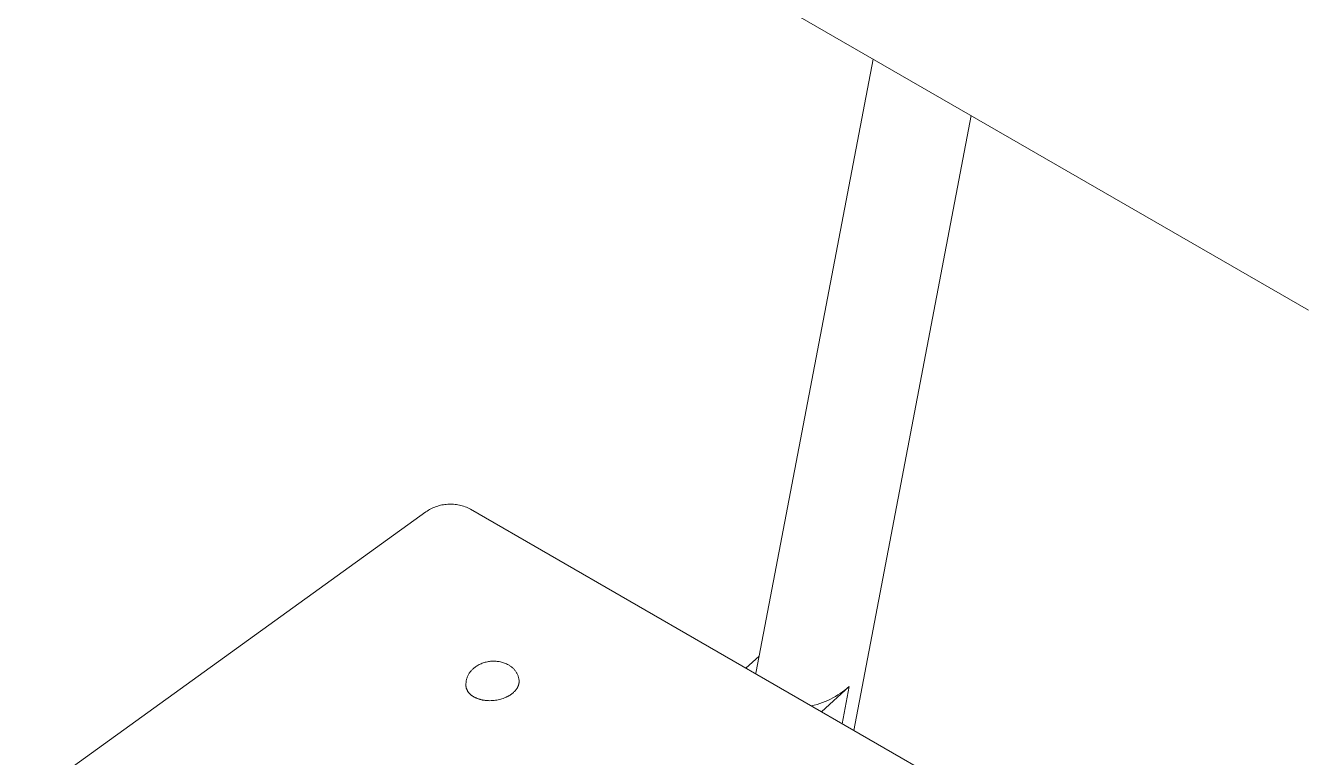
# Model space of a CAD drawing. Header units: millimetres. Extents: x -779 to 3049, y 55 to 2500.
# Drawn here: x 2376.1 to 2735.9, y 1987.8 to 2193.1 of the extents above; entities that cross this region are included whole.
import ezdxf

# ---------------------------------------------------------------- set-up
doc = ezdxf.new("R2010")
doc.units = ezdxf.units.MM
doc.layers.add('ZANO_R', color=7, linetype='Continuous', lineweight=0)

msp = doc.modelspace()

# ---------------------------------------------------------------- linework, layer by layer
at = {"layer": 'ZANO_R'}
for p, q in [((2735.9, 2113.24), (2530.87, 2231.62)), ((2581.03, 2011.88), (2613.8, 2183.74)), ((2641.31, 2167.86), (2608.42, 1995.36)), ((2490.53, 2057.89), (2490.91, 2058.05)), ((2490.91, 2058.05), (2491.3, 2058.19)), ((2491.3, 2058.19), (2491.69, 2058.32)), ((2491.69, 2058.32), (2492.08, 2058.43)), ((2492.08, 2058.43), (2492.48, 2058.53)), ((2492.48, 2058.53), (2492.88, 2058.62)), ((2492.88, 2058.62), (2493.28, 2058.69)), ((2493.28, 2058.69), (2493.69, 2058.75)), ((2493.69, 2058.75), (2494.1, 2058.8)), ((2494.1, 2058.8), (2494.51, 2058.83)), ((2494.51, 2058.83), (2494.92, 2058.85)), ((2494.92, 2058.85), (2495.33, 2058.86)), ((2495.33, 2058.86), (2495.74, 2058.85)), ((2495.74, 2058.85), (2496.15, 2058.82)), ((2496.15, 2058.82), (2496.56, 2058.78)), ((2496.56, 2058.78), (2496.96, 2058.73)), ((2496.96, 2058.73), (2497.37, 2058.67)), ((2497.37, 2058.67), (2497.77, 2058.59)), ((2497.77, 2058.59), (2498.17, 2058.49)), ((2498.17, 2058.49), (2498.57, 2058.39)), ((2498.57, 2058.39), (2498.96, 2058.27)), ((2498.96, 2058.27), (2499.35, 2058.13)), ((2499.35, 2058.13), (2499.73, 2057.99)), ((2499.73, 2057.99), (2500.11, 2057.83)), ((2376.11, 1975.69), (2488.38, 2056.7)), ((2488.38, 2056.7), (2488.72, 2056.93)), ((2488.72, 2056.93), (2489.07, 2057.15)), ((2489.07, 2057.15), (2489.42, 2057.35)), ((2489.42, 2057.35), (2489.79, 2057.55)), ((2489.79, 2057.55), (2490.16, 2057.73)), ((2490.16, 2057.73), (2490.53, 2057.89)), ((2500.11, 2057.83), (2500.48, 2057.66)), ((2500.48, 2057.66), (2500.85, 2057.47)), ((2500.85, 2057.47), (2705.89, 1939.09)), ((2578.13, 2012.85), (2581.86, 2016.24)), ((2578.13, 2012.85), (2581.86, 2016.24)), ((2500.34, 2011.09), (2500.45, 2011.26)), ((2500.34, 2011.09), (2500.45, 2011.26)), ((2500.45, 2011.26), (2500.56, 2011.44)), ((2500.45, 2011.26), (2500.56, 2011.44)), ((2500.56, 2011.44), (2500.67, 2011.61)), ((2500.56, 2011.44), (2500.67, 2011.61)), ((2500.67, 2011.61), (2500.79, 2011.78)), ((2500.67, 2011.61), (2500.79, 2011.78)), ((2500.79, 2011.78), (2500.92, 2011.94)), ((2500.79, 2011.78), (2500.92, 2011.94)), ((2500.92, 2011.94), (2501.05, 2012.1)), ((2500.92, 2011.94), (2501.05, 2012.1)), ((2501.05, 2012.1), (2501.18, 2012.25)), ((2501.05, 2012.1), (2501.18, 2012.25)), ((2501.18, 2012.25), (2501.33, 2012.4)), ((2501.18, 2012.25), (2501.33, 2012.4)), ((2501.33, 2012.4), (2501.47, 2012.54)), ((2501.33, 2012.4), (2501.47, 2012.54)), ((2501.47, 2012.54), (2501.62, 2012.68)), ((2501.47, 2012.54), (2501.62, 2012.68)), ((2501.62, 2012.68), (2501.78, 2012.81)), ((2501.62, 2012.68), (2501.78, 2012.81)), ((2501.78, 2012.81), (2501.94, 2012.94)), ((2501.78, 2012.81), (2501.94, 2012.94)), ((2501.94, 2012.94), (2502.11, 2013.06)), ((2501.94, 2012.94), (2502.11, 2013.06)), ((2502.11, 2013.06), (2502.28, 2013.18)), ((2502.11, 2013.06), (2502.28, 2013.18)), ((2502.28, 2013.18), (2502.53, 2013.35)), ((2502.28, 2013.18), (2502.53, 2013.35)), ((2502.53, 2013.35), (2502.79, 2013.52)), ((2502.53, 2013.35), (2502.79, 2013.52)), ((2502.79, 2013.52), (2503.05, 2013.67)), ((2502.79, 2013.52), (2503.05, 2013.67)), ((2503.05, 2013.67), (2503.32, 2013.82)), ((2503.05, 2013.67), (2503.32, 2013.82)), ((2503.32, 2013.82), (2503.59, 2013.95)), ((2503.32, 2013.82), (2503.59, 2013.95)), ((2503.59, 2013.95), (2503.87, 2014.08)), ((2503.59, 2013.95), (2503.87, 2014.08)), ((2503.87, 2014.08), (2504.15, 2014.2)), ((2503.87, 2014.08), (2504.15, 2014.2)), ((2504.15, 2014.2), (2504.44, 2014.3)), ((2504.15, 2014.2), (2504.44, 2014.3)), ((2504.44, 2014.3), (2504.73, 2014.4)), ((2504.44, 2014.3), (2504.73, 2014.4)), ((2504.73, 2014.4), (2505.02, 2014.49)), ((2504.73, 2014.4), (2505.02, 2014.49)), ((2505.02, 2014.49), (2505.32, 2014.56)), ((2505.02, 2014.49), (2505.32, 2014.56)), ((2505.32, 2014.56), (2505.62, 2014.63)), ((2505.32, 2014.56), (2505.62, 2014.63)), ((2505.62, 2014.63), (2505.92, 2014.68)), ((2505.62, 2014.63), (2505.92, 2014.68)), ((2505.92, 2014.68), (2506.22, 2014.73)), ((2505.92, 2014.68), (2506.22, 2014.73)), ((2506.22, 2014.73), (2506.52, 2014.76)), ((2506.22, 2014.73), (2506.52, 2014.76)), ((2506.52, 2014.76), (2506.83, 2014.79)), ((2506.52, 2014.76), (2506.83, 2014.79)), ((2506.83, 2014.79), (2507.13, 2014.8)), ((2506.83, 2014.79), (2507.13, 2014.8)), ((2507.13, 2014.8), (2507.44, 2014.8)), ((2507.13, 2014.8), (2507.44, 2014.8)), ((2507.44, 2014.8), (2507.74, 2014.79)), ((2507.44, 2014.8), (2507.74, 2014.79)), ((2507.74, 2014.79), (2508.05, 2014.78)), ((2507.74, 2014.79), (2508.05, 2014.78)), ((2508.05, 2014.78), (2508.35, 2014.75)), ((2508.05, 2014.78), (2508.35, 2014.75)), ((2508.35, 2014.75), (2508.65, 2014.71)), ((2508.35, 2014.75), (2508.65, 2014.71)), ((2508.65, 2014.71), (2508.96, 2014.66)), ((2508.65, 2014.71), (2508.96, 2014.66)), ((2508.96, 2014.66), (2509.26, 2014.6)), ((2508.96, 2014.66), (2509.26, 2014.6)), ((2509.26, 2014.6), (2509.55, 2014.53)), ((2509.26, 2014.6), (2509.55, 2014.53)), ((2509.55, 2014.53), (2509.85, 2014.44)), ((2509.55, 2014.53), (2509.85, 2014.44)), ((2509.85, 2014.44), (2510.14, 2014.35)), ((2509.85, 2014.44), (2510.14, 2014.35)), ((2510.14, 2014.35), (2510.43, 2014.25)), ((2510.14, 2014.35), (2510.43, 2014.25)), ((2510.43, 2014.25), (2510.71, 2014.14)), ((2510.43, 2014.25), (2510.71, 2014.14)), ((2510.71, 2014.14), (2510.99, 2014.02)), ((2510.71, 2014.14), (2510.99, 2014.02)), ((2510.99, 2014.02), (2511.27, 2013.89)), ((2510.99, 2014.02), (2511.27, 2013.89)), ((2511.27, 2013.89), (2511.54, 2013.75)), ((2511.27, 2013.89), (2511.54, 2013.75)), ((2511.54, 2013.75), (2511.71, 2013.65)), ((2511.54, 2013.75), (2511.71, 2013.65)), ((2511.71, 2013.65), (2511.88, 2013.55)), ((2511.71, 2013.65), (2511.88, 2013.55)), ((2511.88, 2013.55), (2512.05, 2013.44)), ((2511.88, 2013.55), (2512.05, 2013.44)), ((2512.05, 2013.44), (2512.21, 2013.32)), ((2512.05, 2013.44), (2512.21, 2013.32)), ((2512.21, 2013.32), (2512.37, 2013.2)), ((2512.21, 2013.32), (2512.37, 2013.2)), ((2512.37, 2013.2), (2512.52, 2013.08)), ((2512.37, 2013.2), (2512.53, 2013.08)), ((2512.52, 2013.08), (2512.67, 2012.95)), ((2512.53, 2013.08), (2512.68, 2012.95)), ((2512.67, 2012.95), (2512.82, 2012.81)), ((2512.68, 2012.95), (2512.82, 2012.81)), ((2512.82, 2012.81), (2512.96, 2012.67)), ((2512.82, 2012.81), (2512.96, 2012.67)), ((2512.96, 2012.67), (2513.1, 2012.53)), ((2512.96, 2012.67), (2513.1, 2012.53)), ((2513.1, 2012.53), (2513.23, 2012.38)), ((2513.1, 2012.53), (2513.23, 2012.38)), ((2513.23, 2012.38), (2513.35, 2012.22)), ((2513.23, 2012.38), (2513.35, 2012.22)), ((2513.35, 2012.22), (2513.47, 2012.06)), ((2513.35, 2012.22), (2513.47, 2012.06)), ((2513.47, 2012.06), (2513.59, 2011.9)), ((2513.47, 2012.06), (2513.59, 2011.9)), ((2513.59, 2011.9), (2513.7, 2011.73)), ((2513.59, 2011.9), (2513.7, 2011.73)), ((2513.7, 2011.73), (2513.8, 2011.56)), ((2513.7, 2011.73), (2513.8, 2011.56)), ((2513.8, 2011.56), (2513.9, 2011.39)), ((2513.8, 2011.56), (2513.9, 2011.39)), ((2513.9, 2011.39), (2513.99, 2011.21)), ((2513.9, 2011.39), (2513.99, 2011.21)), ((2580.93, 2011.24), (2580.97, 2011.55)), ((2580.93, 2011.24), (2580.97, 2011.51)), ((2580.97, 2011.55), (2581.03, 2011.86)), ((2580.97, 2011.51), (2581.01, 2011.79)), ((2499.6, 2008.33), (2499.61, 2008.54)), ((2499.6, 2008.33), (2499.61, 2008.54)), ((2499.6, 2008.13), (2499.6, 2008.33)), ((2499.6, 2008.13), (2499.6, 2008.33)), ((2499.61, 2007.92), (2499.6, 2008.13)), ((2499.61, 2007.92), (2499.6, 2008.13)), ((2499.61, 2008.54), (2499.63, 2008.74)), ((2499.61, 2008.54), (2499.63, 2008.74)), ((2499.62, 2007.72), (2499.61, 2007.92)), ((2499.62, 2007.72), (2499.61, 2007.92)), ((2499.62, 2007.72), (2499.63, 2007.66)), ((2499.62, 2007.72), (2499.63, 2007.66)), ((2499.63, 2008.74), (2499.65, 2008.95)), ((2499.63, 2008.74), (2499.65, 2008.95)), ((2499.63, 2007.66), (2499.64, 2007.61)), ((2499.63, 2007.66), (2499.64, 2007.61)), ((2499.65, 2008.95), (2499.68, 2009.15)), ((2499.65, 2008.95), (2499.68, 2009.15)), ((2499.68, 2009.15), (2499.71, 2009.35)), ((2499.68, 2009.15), (2499.71, 2009.35)), ((2499.71, 2009.35), (2499.76, 2009.56)), ((2499.71, 2009.35), (2499.76, 2009.56)), ((2499.76, 2009.56), (2499.81, 2009.76)), ((2499.76, 2009.56), (2499.81, 2009.76)), ((2499.81, 2009.76), (2499.86, 2009.95)), ((2499.81, 2009.76), (2499.86, 2009.95)), ((2499.86, 2009.95), (2499.93, 2010.15)), ((2499.86, 2009.95), (2499.93, 2010.15)), ((2499.93, 2010.15), (2500, 2010.34)), ((2499.93, 2010.15), (2500, 2010.34)), ((2500, 2010.34), (2500.07, 2010.53)), ((2500, 2010.34), (2500.07, 2010.53)), ((2500.07, 2010.53), (2500.16, 2010.72)), ((2500.07, 2010.53), (2500.16, 2010.72)), ((2500.16, 2010.72), (2500.25, 2010.9)), ((2500.16, 2010.72), (2500.25, 2010.9)), ((2500.25, 2010.9), (2500.34, 2011.09)), ((2500.25, 2010.9), (2500.34, 2011.09)), ((2513.99, 2011.21), (2514.07, 2011.03)), ((2513.99, 2011.21), (2514.07, 2011.03)), ((2514.07, 2011.03), (2514.15, 2010.85)), ((2514.07, 2011.03), (2514.15, 2010.85)), ((2514.15, 2010.85), (2514.22, 2010.66)), ((2514.15, 2010.85), (2514.22, 2010.66)), ((2514.17, 2007.6), (2514.2, 2007.67)), ((2514.17, 2007.6), (2514.2, 2007.67)), ((2514.2, 2007.67), (2514.23, 2007.73)), ((2514.2, 2007.67), (2514.23, 2007.73)), ((2514.22, 2010.66), (2514.29, 2010.48)), ((2514.22, 2010.66), (2514.29, 2010.48)), ((2514.23, 2007.73), (2514.26, 2007.8)), ((2514.23, 2007.73), (2514.26, 2007.8)), ((2514.26, 2007.8), (2514.29, 2007.87)), ((2514.26, 2007.8), (2514.29, 2007.87)), ((2514.29, 2010.48), (2514.34, 2010.29)), ((2514.29, 2010.48), (2514.35, 2010.29)), ((2514.29, 2007.87), (2514.31, 2007.94)), ((2514.29, 2007.87), (2514.31, 2007.94)), ((2514.31, 2007.94), (2514.34, 2008)), ((2514.31, 2007.94), (2514.34, 2008)), ((2514.34, 2010.29), (2514.4, 2010.09)), ((2514.34, 2008), (2514.36, 2008.07)), ((2514.34, 2008), (2514.36, 2008.07)), ((2514.35, 2010.29), (2514.4, 2010.09)), ((2514.36, 2008.07), (2514.38, 2008.14)), ((2514.36, 2008.07), (2514.38, 2008.14)), ((2514.38, 2008.14), (2514.4, 2008.21)), ((2514.38, 2008.14), (2514.4, 2008.21)), ((2514.4, 2010.09), (2514.44, 2009.9)), ((2514.4, 2010.09), (2514.44, 2009.9)), ((2514.4, 2008.21), (2514.42, 2008.27)), ((2514.4, 2008.21), (2514.42, 2008.27)), ((2514.42, 2008.27), (2514.44, 2008.34)), ((2514.42, 2008.27), (2514.44, 2008.34)), ((2514.44, 2009.9), (2514.48, 2009.71)), ((2514.44, 2009.9), (2514.48, 2009.71)), ((2514.44, 2008.34), (2514.46, 2008.41)), ((2514.44, 2008.34), (2514.46, 2008.41)), ((2514.46, 2008.41), (2514.47, 2008.48)), ((2514.46, 2008.41), (2514.47, 2008.48)), ((2514.47, 2008.48), (2514.48, 2008.55)), ((2514.47, 2008.48), (2514.48, 2008.55)), ((2514.48, 2009.71), (2514.51, 2009.51)), ((2514.48, 2009.71), (2514.51, 2009.51)), ((2514.48, 2008.55), (2514.49, 2008.62)), ((2514.48, 2008.55), (2514.49, 2008.62)), ((2514.49, 2008.62), (2514.51, 2008.69)), ((2514.49, 2008.62), (2514.51, 2008.69)), ((2514.52, 2009.44), (2514.51, 2009.51)), ((2514.52, 2009.44), (2514.51, 2009.51)), ((2514.51, 2008.76), (2514.52, 2008.82)), ((2514.51, 2008.76), (2514.52, 2008.82)), ((2514.51, 2008.69), (2514.51, 2008.76)), ((2514.51, 2008.69), (2514.51, 2008.76)), ((2514.53, 2009.37), (2514.52, 2009.44)), ((2514.53, 2009.37), (2514.52, 2009.44)), ((2514.52, 2008.82), (2514.53, 2008.89)), ((2514.52, 2008.82), (2514.53, 2008.89)), ((2514.53, 2009.31), (2514.53, 2009.37)), ((2514.53, 2009.31), (2514.53, 2009.37)), ((2514.53, 2009.24), (2514.53, 2009.31)), ((2514.53, 2009.24), (2514.53, 2009.31)), ((2514.54, 2009.17), (2514.53, 2009.24)), ((2514.54, 2009.17), (2514.53, 2009.24)), ((2514.53, 2009.03), (2514.54, 2009.1)), ((2514.53, 2009.03), (2514.54, 2009.1)), ((2514.53, 2008.96), (2514.53, 2009.03)), ((2514.53, 2008.96), (2514.53, 2009.03)), ((2514.53, 2008.89), (2514.53, 2008.96)), ((2514.53, 2008.89), (2514.53, 2008.96)), ((2514.54, 2009.1), (2514.54, 2009.17)), ((2514.54, 2009.1), (2514.54, 2009.17)), ((2599.35, 2000.6), (2607.13, 2007.73)), ((2605.13, 1997.26), (2607.13, 2007.73)), ((2607.13, 2007.73), (2606.52, 2007.21)), ((2499.64, 2007.61), (2499.65, 2007.55)), ((2499.64, 2007.61), (2499.65, 2007.55)), ((2499.65, 2007.55), (2499.66, 2007.49)), ((2499.65, 2007.55), (2499.66, 2007.49)), ((2499.66, 2007.49), (2499.67, 2007.44)), ((2499.66, 2007.49), (2499.67, 2007.44)), ((2499.67, 2007.44), (2499.68, 2007.38)), ((2499.67, 2007.44), (2499.68, 2007.38)), ((2499.68, 2007.38), (2499.69, 2007.33)), ((2499.68, 2007.38), (2499.69, 2007.33)), ((2499.69, 2007.33), (2499.71, 2007.27)), ((2499.69, 2007.33), (2499.71, 2007.27)), ((2499.71, 2007.27), (2499.72, 2007.21)), ((2499.71, 2007.27), (2499.72, 2007.21)), ((2499.72, 2007.21), (2499.74, 2007.16)), ((2499.72, 2007.21), (2499.74, 2007.16)), ((2499.74, 2007.16), (2499.76, 2007.11)), ((2499.74, 2007.16), (2499.76, 2007.11)), ((2499.76, 2007.11), (2499.78, 2007.05)), ((2499.76, 2007.11), (2499.78, 2007.05)), ((2499.78, 2007.05), (2499.82, 2006.94)), ((2499.78, 2007.05), (2499.82, 2006.94)), ((2499.82, 2006.94), (2499.86, 2006.84)), ((2499.82, 2006.94), (2499.86, 2006.84)), ((2499.86, 2006.84), (2499.91, 2006.73)), ((2499.86, 2006.84), (2499.91, 2006.73)), ((2499.91, 2006.73), (2499.96, 2006.63)), ((2499.91, 2006.73), (2499.96, 2006.63)), ((2499.96, 2006.63), (2500.01, 2006.53)), ((2499.96, 2006.63), (2500.01, 2006.53)), ((2500.01, 2006.53), (2500.07, 2006.42)), ((2500.01, 2006.53), (2500.07, 2006.42)), ((2500.07, 2006.42), (2500.13, 2006.33)), ((2500.07, 2006.42), (2500.13, 2006.33)), ((2500.13, 2006.33), (2500.2, 2006.23)), ((2500.13, 2006.33), (2500.2, 2006.23)), ((2500.2, 2006.23), (2500.26, 2006.13)), ((2500.2, 2006.23), (2500.26, 2006.13)), ((2500.26, 2006.13), (2500.33, 2006.04)), ((2500.26, 2006.13), (2500.33, 2006.04)), ((2500.33, 2006.04), (2500.41, 2005.94)), ((2500.33, 2006.04), (2500.41, 2005.94)), ((2500.41, 2005.94), (2500.49, 2005.85)), ((2500.41, 2005.94), (2500.49, 2005.85)), ((2500.49, 2005.85), (2500.57, 2005.76)), ((2500.49, 2005.85), (2500.57, 2005.76)), ((2500.57, 2005.76), (2500.65, 2005.68)), ((2500.57, 2005.76), (2500.65, 2005.68)), ((2500.65, 2005.68), (2500.73, 2005.59)), ((2500.65, 2005.68), (2500.73, 2005.59)), ((2500.73, 2005.59), (2500.82, 2005.51)), ((2500.73, 2005.59), (2500.82, 2005.51)), ((2500.82, 2005.51), (2500.91, 2005.43)), ((2500.82, 2005.51), (2500.91, 2005.43)), ((2500.91, 2005.43), (2501, 2005.35)), ((2500.91, 2005.43), (2501, 2005.35)), ((2501, 2005.35), (2501.1, 2005.27)), ((2501, 2005.35), (2501.1, 2005.27)), ((2501.1, 2005.27), (2501.19, 2005.2)), ((2501.1, 2005.27), (2501.19, 2005.2)), ((2501.19, 2005.2), (2501.29, 2005.12)), ((2501.19, 2005.2), (2501.29, 2005.12)), ((2501.29, 2005.12), (2501.39, 2005.05)), ((2501.29, 2005.12), (2501.39, 2005.05)), ((2501.39, 2005.05), (2501.49, 2004.98)), ((2501.39, 2005.05), (2501.49, 2004.98)), ((2501.49, 2004.98), (2501.6, 2004.92)), ((2501.49, 2004.98), (2501.6, 2004.92)), ((2501.6, 2004.92), (2501.7, 2004.85)), ((2501.6, 2004.92), (2501.7, 2004.85)), ((2501.7, 2004.85), (2501.81, 2004.79)), ((2501.7, 2004.85), (2501.81, 2004.79)), ((2501.81, 2004.79), (2501.93, 2004.72)), ((2501.81, 2004.79), (2501.93, 2004.72)), ((2501.93, 2004.72), (2502.05, 2004.66)), ((2501.93, 2004.72), (2502.05, 2004.66)), ((2502.05, 2004.66), (2502.18, 2004.59)), ((2502.05, 2004.66), (2502.18, 2004.59)), ((2502.18, 2004.59), (2502.31, 2004.53)), ((2502.18, 2004.59), (2502.31, 2004.53)), ((2502.31, 2004.53), (2502.44, 2004.47)), ((2502.31, 2004.53), (2502.44, 2004.47)), ((2502.44, 2004.47), (2502.58, 2004.41)), ((2502.44, 2004.47), (2502.58, 2004.41)), ((2502.58, 2004.41), (2502.72, 2004.35)), ((2502.58, 2004.41), (2502.72, 2004.35)), ((2502.72, 2004.35), (2502.86, 2004.3)), ((2502.72, 2004.35), (2502.86, 2004.3)), ((2502.86, 2004.3), (2503.01, 2004.24)), ((2502.86, 2004.3), (2503.01, 2004.24)), ((2503.01, 2004.24), (2503.16, 2004.19)), ((2503.01, 2004.24), (2503.16, 2004.19)), ((2503.16, 2004.19), (2503.31, 2004.14)), ((2503.16, 2004.19), (2503.31, 2004.14)), ((2503.31, 2004.14), (2503.47, 2004.09)), ((2503.31, 2004.14), (2503.47, 2004.09)), ((2503.47, 2004.09), (2503.63, 2004.05)), ((2503.47, 2004.09), (2503.63, 2004.05)), ((2503.63, 2004.05), (2503.79, 2004.01)), ((2503.63, 2004.05), (2503.79, 2004.01)), ((2508.63, 2003.96), (2509, 2004.04)), ((2508.63, 2003.96), (2509, 2004.04)), ((2509, 2004.04), (2509.36, 2004.14)), ((2509, 2004.04), (2509.36, 2004.14)), ((2509.36, 2004.14), (2509.72, 2004.24)), ((2509.36, 2004.14), (2509.72, 2004.24)), ((2509.72, 2004.24), (2510.06, 2004.36)), ((2509.72, 2004.24), (2510.06, 2004.36)), ((2510.06, 2004.36), (2510.4, 2004.48)), ((2510.06, 2004.36), (2510.4, 2004.48)), ((2510.4, 2004.48), (2510.72, 2004.62)), ((2510.4, 2004.48), (2510.72, 2004.62)), ((2510.72, 2004.62), (2510.88, 2004.69)), ((2510.72, 2004.62), (2510.88, 2004.69)), ((2510.88, 2004.69), (2511.03, 2004.76)), ((2510.88, 2004.69), (2511.03, 2004.76)), ((2511.03, 2004.76), (2511.18, 2004.83)), ((2511.03, 2004.76), (2511.18, 2004.83)), ((2511.18, 2004.83), (2511.33, 2004.91)), ((2511.18, 2004.83), (2511.33, 2004.91)), ((2511.33, 2004.91), (2511.47, 2004.98)), ((2511.33, 2004.91), (2511.47, 2004.98)), ((2511.47, 2004.98), (2511.61, 2005.06)), ((2511.47, 2004.98), (2511.61, 2005.06)), ((2511.61, 2005.06), (2511.74, 2005.14)), ((2511.61, 2005.06), (2511.74, 2005.14)), ((2511.74, 2005.14), (2511.88, 2005.22)), ((2511.74, 2005.14), (2511.88, 2005.22)), ((2511.88, 2005.22), (2512.01, 2005.3)), ((2511.88, 2005.22), (2512.01, 2005.3)), ((2512.01, 2005.3), (2512.13, 2005.38)), ((2512.01, 2005.3), (2512.13, 2005.38)), ((2512.13, 2005.38), (2512.25, 2005.47)), ((2512.13, 2005.38), (2512.25, 2005.47)), ((2512.25, 2005.47), (2512.37, 2005.55)), ((2512.25, 2005.47), (2512.37, 2005.55)), ((2512.37, 2005.55), (2512.5, 2005.65)), ((2512.37, 2005.55), (2512.5, 2005.65)), ((2512.5, 2005.65), (2512.62, 2005.74)), ((2512.5, 2005.65), (2512.62, 2005.74)), ((2512.62, 2005.74), (2512.74, 2005.84)), ((2512.62, 2005.74), (2512.74, 2005.84)), ((2512.74, 2005.84), (2512.86, 2005.94)), ((2512.74, 2005.84), (2512.86, 2005.94)), ((2512.86, 2005.94), (2512.98, 2006.05)), ((2512.86, 2005.94), (2512.98, 2006.05)), ((2512.98, 2006.05), (2513.09, 2006.15)), ((2512.98, 2006.05), (2513.09, 2006.15)), ((2513.09, 2006.15), (2513.2, 2006.26)), ((2513.09, 2006.15), (2513.2, 2006.26)), ((2513.2, 2006.26), (2513.31, 2006.37)), ((2513.2, 2006.26), (2513.31, 2006.37)), ((2513.31, 2006.37), (2513.41, 2006.49)), ((2513.31, 2006.37), (2513.41, 2006.49)), ((2513.41, 2006.49), (2513.51, 2006.6)), ((2513.41, 2006.49), (2513.51, 2006.6)), ((2513.51, 2006.6), (2513.61, 2006.72)), ((2513.51, 2006.6), (2513.61, 2006.72)), ((2513.61, 2006.72), (2513.7, 2006.84)), ((2513.61, 2006.72), (2513.7, 2006.84)), ((2513.7, 2006.84), (2513.79, 2006.96)), ((2513.7, 2006.84), (2513.79, 2006.96)), ((2513.79, 2006.96), (2513.88, 2007.09)), ((2513.79, 2006.96), (2513.88, 2007.09)), ((2513.88, 2007.09), (2513.96, 2007.21)), ((2513.88, 2007.09), (2513.96, 2007.21)), ((2513.96, 2007.21), (2514.03, 2007.34)), ((2513.96, 2007.21), (2514.03, 2007.34)), ((2514.03, 2007.34), (2514.1, 2007.47)), ((2514.03, 2007.34), (2514.1, 2007.47)), ((2514.1, 2007.47), (2514.17, 2007.6)), ((2514.1, 2007.47), (2514.17, 2007.6)), ((2601.83, 2004.13), (2601.1, 2003.78)), ((2602.54, 2004.5), (2601.83, 2004.13)), ((2603.24, 2004.9), (2602.54, 2004.5)), ((2603.93, 2005.31), (2603.24, 2004.9)), ((2604.6, 2005.76), (2603.93, 2005.31)), ((2605.26, 2006.22), (2604.6, 2005.76)), ((2605.9, 2006.7), (2605.26, 2006.22)), ((2606.52, 2007.21), (2605.9, 2006.7)), ((2503.79, 2004.01), (2503.96, 2003.97)), ((2503.79, 2004.01), (2503.96, 2003.97)), ((2503.96, 2003.97), (2504.13, 2003.93)), ((2503.96, 2003.97), (2504.13, 2003.93)), ((2504.13, 2003.93), (2504.3, 2003.9)), ((2504.13, 2003.93), (2504.3, 2003.9)), ((2504.3, 2003.9), (2504.48, 2003.86)), ((2504.3, 2003.9), (2504.48, 2003.86)), ((2504.48, 2003.86), (2504.65, 2003.84)), ((2504.48, 2003.86), (2504.65, 2003.84)), ((2504.65, 2003.84), (2504.83, 2003.81)), ((2504.65, 2003.84), (2504.83, 2003.81)), ((2504.83, 2003.81), (2505.01, 2003.79)), ((2504.83, 2003.81), (2505.01, 2003.79)), ((2505.01, 2003.79), (2505.2, 2003.77)), ((2505.01, 2003.79), (2505.2, 2003.77)), ((2505.2, 2003.77), (2505.57, 2003.74)), ((2505.2, 2003.77), (2505.57, 2003.74)), ((2505.57, 2003.74), (2505.95, 2003.72)), ((2505.57, 2003.74), (2505.95, 2003.72)), ((2505.95, 2003.72), (2506.33, 2003.71)), ((2505.95, 2003.72), (2506.33, 2003.71)), ((2506.33, 2003.71), (2506.71, 2003.72)), ((2506.33, 2003.71), (2506.71, 2003.72)), ((2506.71, 2003.72), (2507.1, 2003.74)), ((2506.71, 2003.72), (2507.1, 2003.74)), ((2507.1, 2003.74), (2507.49, 2003.78)), ((2507.1, 2003.74), (2507.49, 2003.78)), ((2507.49, 2003.78), (2507.87, 2003.83)), ((2507.49, 2003.78), (2507.87, 2003.83)), ((2507.87, 2003.83), (2508.25, 2003.89)), ((2507.87, 2003.83), (2508.25, 2003.89)), ((2508.25, 2003.89), (2508.63, 2003.96)), ((2508.25, 2003.89), (2508.63, 2003.96)), ((2597.33, 2002.41), (2596.55, 2002.22)), ((2598.1, 2002.64), (2597.33, 2002.41)), ((2598.87, 2002.89), (2598.1, 2002.64)), ((2599.62, 2003.16), (2598.87, 2002.89)), ((2600.37, 2003.46), (2599.62, 2003.16)), ((2601.1, 2003.78), (2600.37, 2003.46))]:
    msp.add_line(p, q, dxfattribs=at)

doc.saveas('drawing.dxf')
